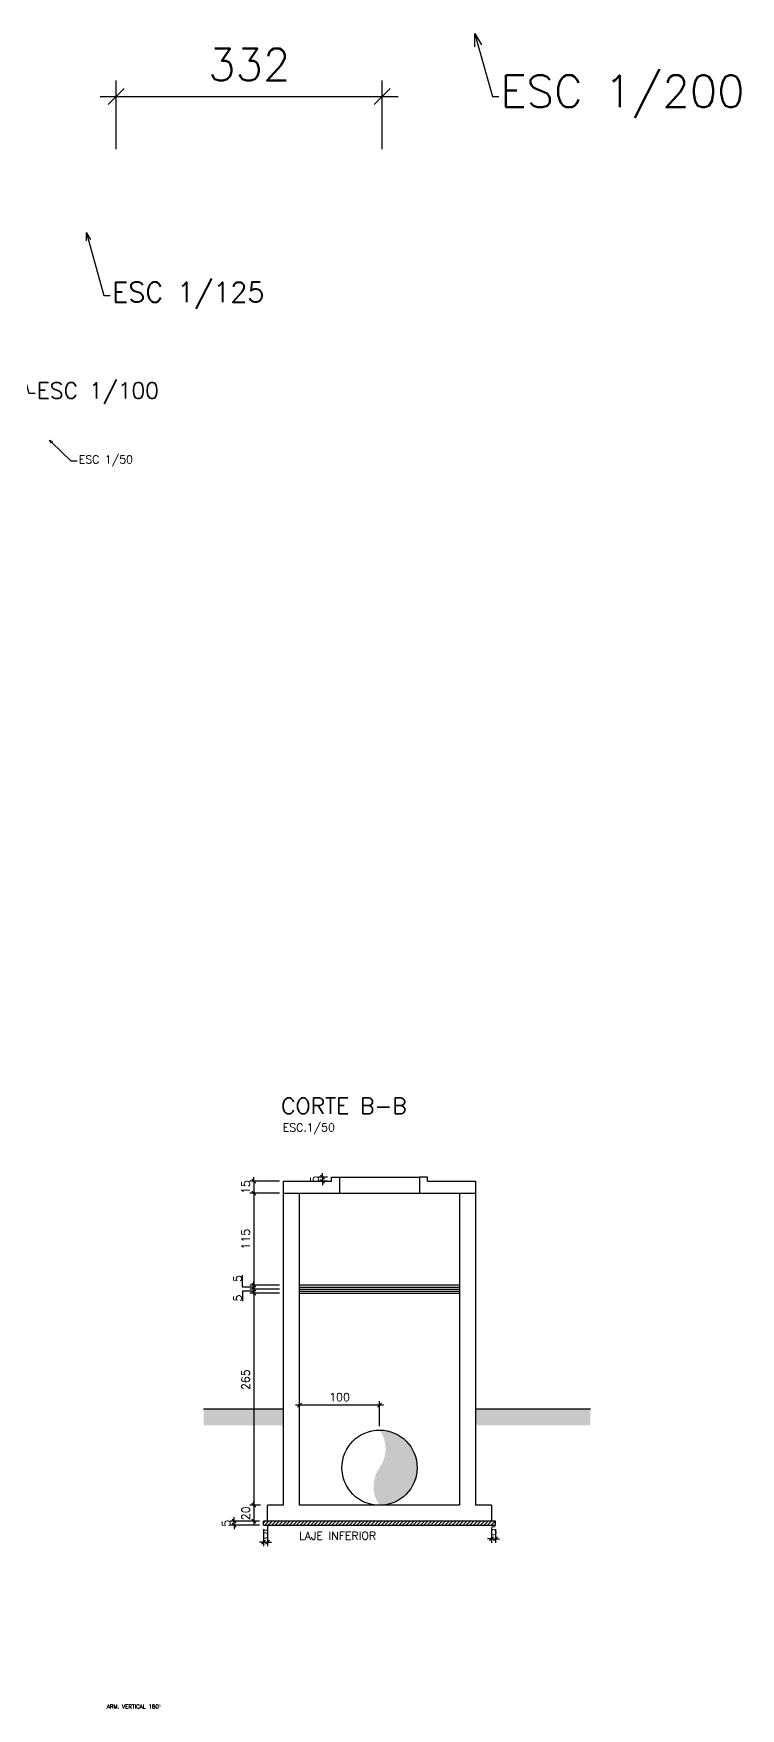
# Model space of a CAD drawing. Header units: inches. Extents: x 204712 to 217368, y 8428740 to 8432917.
# Drawn here: x 208355 to 209238, y 8430812 to 8432904 of the extents above; entities that cross this region are included whole.
import ezdxf
from ezdxf import colors
from ezdxf.entities.mleader import LeaderData, LeaderLine
from ezdxf.math import Vec2, Vec3

# ---------------------------------------------------------------- set-up
doc = ezdxf.new("R2010")
doc.units = ezdxf.units.IN
doc.header["$LTSCALE"] = 10
doc.header["$MEASUREMENT"] = 0
doc.linetypes.add('DASHDOT', pattern=[1, 0.5, -0.25, 0, -0.25])
for name, color, linetype in [('01', 1, 'Continuous'), ('02', 2, 'Continuous'), ('05', 5, 'Continuous'), ('1', 1, 'Continuous'), ('3', 3, 'Continuous'), ('4', 4, 'Continuous'), ('ARQ-PAREDE-G', 4, 'Continuous'), ('BAR-EIXOS', 80, 'DASHDOT'), ('LAYER1', 1, 'Continuous'), ('Layer2', 2, 'Continuous'), ('LAYER5', 5, 'Continuous'), ('Layer8', 8, 'Continuous')]:
    doc.layers.add(name, color=color, linetype=linetype)
doc.styles.add('RL_R60E50', font='romans.shx', dxfattribs={"height": 0.15})
doc.styles.add('ROMANS', font='romans')
doc.styles.add('STYLE-ROMANS', font='romans.shx')
doc.dimstyles.new('1-200', dxfattribs={"dimscale": 4, "dimtxt": 10, "dimasz": 5, "dimexe": 5, "dimexo": 5, "dimgap": 5, "dimtad": 1, "dimdec": 0, "dimzin": 12, "dimdsep": 46, "dimtxsty": 'STYLE-ROMANS', "dimblk1": 'OBLIQUE', "dimblk2": 'OBLIQUE', "dimsah": 1, "dimcen": 0, "dimdle": 5, "dimclrd": 1, "dimclre": 1, "dimclrt": 3, "dimadec": 1, "dimazin": 3, "dimtfac": 1, "dimtdec": 0, "dimtix": 1, "dimtmove": 1, "dimatfit": 3, "dimldrblk": 'OPEN30', "dimfxl": 0, "dimtolj": 1, "dimtzin": 0, "dimarcsym": 0})
doc.dimstyles.new('1-50', dxfattribs={"dimtxt": 10, "dimasz": 5, "dimexe": 5, "dimexo": 5, "dimgap": 5, "dimtad": 1, "dimdec": 0, "dimzin": 12, "dimdsep": 46, "dimtxsty": 'STYLE-ROMANS', "dimblk1": 'OBLIQUE', "dimblk2": 'OBLIQUE', "dimsah": 1, "dimcen": 0, "dimdle": 5, "dimclrd": 1, "dimclre": 1, "dimclrt": 3, "dimadec": 1, "dimazin": 3, "dimtfac": 1, "dimtdec": 0, "dimtix": 1, "dimtmove": 1, "dimatfit": 3, "dimldrblk": 'OPEN30', "dimfxl": 0, "dimtolj": 1, "dimtzin": 0, "dimarcsym": 0})

# ---------------------------------------------------------------- blocks, each defined once
blk = doc.blocks.new('_Oblique')
at = {"layer": 'BAR-EIXOS', "color": 0, "lineweight": -2}
blk.add_line((-0.5, -0.5), (0.5, 0.5), dxfattribs=at)
blk = doc.blocks.new('*D51')
at = {"layer": '05', "color": 1, "lineweight": -2}
for p, q in [((208662.2, 8431470.4), (208624.9, 8431470.4)), ((208662.2, 8431455.4), (208624.9, 8431455.4)), ((208629.9, 8431470.4), (208629.9, 8431475.4)), ((208629.9, 8431470.4), (208629.9, 8431455.4)), ((208629.9, 8431455.4), (208629.9, 8431450.4))]:
    blk.add_line(p, q, dxfattribs=at)
at = {"layer": 'Defpoints', "color": 0}
for p in [(208629.9, 8431455.4), (208667.2, 8431470.4, 0.8), (208667.2, 8431455.4, 0.8)]:
    blk.add_point(p, dxfattribs=at)
at = {"layer": '05', "color": 1, "lineweight": -2, "xscale": 5, "yscale": 5, "zscale": 5}
for p, rotation in [((208629.9, 8431470.4), 270), ((208629.9, 8431455.4), 90)]:
    blk.add_blockref('_Oblique', p, dxfattribs=dict(at, rotation=rotation))
at = {"layer": '05', "color": 3, "insert": (208619.9, 8431462.9), "char_height": 10, "attachment_point": 5, "rotation": 90, "style": 'ROMANS'}
blk.add_mtext('\\A1;15', dxfattribs=at)
blk = doc.blocks.new('_Open30')
at = {"layer": 'Layer8', "color": 0, "lineweight": -2}
for p, q in [((-1, 0.27), (0, 0)), ((0, 0), (-1, -0.27)), ((0, 0), (-1, 0))]:
    blk.add_line(p, q, dxfattribs=at)
blk = doc.blocks.new('*D52')
at = {"layer": '05', "color": 1, "lineweight": -2}
for p, q in [((208715.9, 8431475.4), (208715.9, 8431480.4)), ((208722.2, 8431475.4), (208710.9, 8431475.4)), ((208722.2, 8431470.4), (208710.9, 8431470.4)), ((208715.9, 8431475.4), (208715.9, 8431470.4)), ((208715.9, 8431470.4), (208715.9, 8431465.4))]:
    blk.add_line(p, q, dxfattribs=at)
at = {"layer": 'Defpoints', "color": 0}
for p in [(208715.9, 8431470.4), (208727.2, 8431475.4, 0.8), (208727.2, 8431470.4, 0.8)]:
    blk.add_point(p, dxfattribs=at)
at = {"layer": '05', "color": 1, "lineweight": -2, "xscale": 5, "yscale": 5, "zscale": 5}
for p, rotation in [((208715.9, 8431475.4), 270), ((208715.9, 8431470.4), 90)]:
    blk.add_blockref('_Oblique', p, dxfattribs=dict(at, rotation=rotation))
at = {"layer": '05', "color": 3, "insert": (208705.9, 8431472.9), "char_height": 10, "attachment_point": 5, "rotation": 90, "style": 'ROMANS'}
blk.add_mtext('\\A1;5', dxfattribs=at)
blk = doc.blocks.new('*D33')
at = {"layer": '05', "color": 1, "lineweight": -2}
for p, q in [((208662.2, 8431455.4), (208624.9, 8431455.4)), ((208629.9, 8431460.4), (208629.9, 8431335.4)), ((208662.2, 8431340.4), (208624.9, 8431340.4))]:
    blk.add_line(p, q, dxfattribs=at)
at = {"layer": 'Defpoints', "color": 0}
for p in [(208667.2, 8431455.4, 0.8), (208629.9, 8431340.4), (208667.2, 8431340.4, 0.8)]:
    blk.add_point(p, dxfattribs=at)
at = {"layer": '05', "color": 1, "lineweight": -2, "xscale": 5, "yscale": 5, "zscale": 5}
for p, rotation in [((208629.9, 8431455.4), 90), ((208629.9, 8431340.4), 270)]:
    blk.add_blockref('_Oblique', p, dxfattribs=dict(at, rotation=rotation))
at = {"layer": '05', "color": 3, "insert": (208619.9, 8431397.9), "char_height": 10, "attachment_point": 5, "rotation": 90, "style": 'ROMANS'}
blk.add_mtext('\\A1;115', dxfattribs=at)
blk = doc.blocks.new('*D34')
at = {"layer": '05', "color": 1, "lineweight": -2}
for p, q in [((208662.2, 8431340.4), (208624.9, 8431340.4)), ((208662.2, 8431335.4), (208624.9, 8431335.4)), ((208629.9, 8431340.4), (208629.9, 8431345.4)), ((208629.9, 8431340.4), (208629.9, 8431335.4)), ((208629.9, 8431335.4), (208629.9, 8431330.4))]:
    blk.add_line(p, q, dxfattribs=at)
at = {"layer": 'Defpoints', "color": 0}
for p in [(208629.9, 8431335.4), (208667.2, 8431340.4, 0.8), (208667.2, 8431335.4, 0.8)]:
    blk.add_point(p, dxfattribs=at)
at = {"layer": '05', "color": 1, "lineweight": -2, "xscale": 5, "yscale": 5, "zscale": 5}
for p, rotation in [((208629.9, 8431340.4), 270), ((208629.9, 8431335.4), 90)]:
    blk.add_blockref('_Oblique', p, dxfattribs=dict(at, rotation=rotation))
at = {"layer": '05', "color": 3, "insert": (208609.9, 8431348.8), "char_height": 10, "attachment_point": 5, "rotation": 90, "style": 'ROMANS'}
blk.add_mtext('\\A1;5', dxfattribs=at)
blk = doc.blocks.new('*D35')
at = {"layer": '05', "color": 1, "lineweight": -2}
for p, q in [((208662.2, 8431335.4), (208624.9, 8431335.4)), ((208662.2, 8431330.4), (208624.9, 8431330.4)), ((208629.9, 8431335.4), (208629.9, 8431340.4)), ((208629.9, 8431335.4), (208629.9, 8431330.4)), ((208629.9, 8431330.4), (208629.9, 8431325.4))]:
    blk.add_line(p, q, dxfattribs=at)
at = {"layer": 'Defpoints', "color": 0}
for p in [(208629.9, 8431330.4), (208667.2, 8431335.4, 0.8), (208667.2, 8431330.4, 0.8)]:
    blk.add_point(p, dxfattribs=at)
at = {"layer": '05', "color": 1, "lineweight": -2, "xscale": 5, "yscale": 5, "zscale": 5}
for p, rotation in [((208629.9, 8431335.4), 270), ((208629.9, 8431330.4), 90)]:
    blk.add_blockref('_Oblique', p, dxfattribs=dict(at, rotation=rotation))
at = {"layer": '05', "color": 3, "insert": (208609.9, 8431324.3), "char_height": 10, "attachment_point": 5, "rotation": 90, "style": 'ROMANS'}
blk.add_mtext('\\A1;5', dxfattribs=at)
blk = doc.blocks.new('*D36')
at = {"layer": '05', "color": 1, "lineweight": -2}
for p, q in [((208629.9, 8431335.4), (208629.9, 8431060.4)), ((208638.5, 8431065.4), (208624.9, 8431065.4))]:
    blk.add_line(p, q, dxfattribs=at)
at = {"layer": 'Defpoints', "color": 0}
for p in [(208629.9, 8431330.4), (208629.9, 8431065.4), (208643.5, 8431065.4)]:
    blk.add_point(p, dxfattribs=at)
at = {"layer": '05', "color": 1, "lineweight": -2, "xscale": 5, "yscale": 5, "zscale": 5}
for p, rotation in [((208629.9, 8431330.4), 90), ((208629.9, 8431065.4), 270)]:
    blk.add_blockref('_Oblique', p, dxfattribs=dict(at, rotation=rotation))
at = {"layer": '05', "color": 3, "insert": (208619.9, 8431222.3), "char_height": 10, "attachment_point": 5, "rotation": 90, "style": 'ROMANS'}
blk.add_mtext('\\A1;265', dxfattribs=at)
blk = doc.blocks.new('*D37')
at = {"layer": '05', "color": 1, "lineweight": -2}
for p, q in [((208629.9, 8431065.4), (208629.9, 8431070.4)), ((208629.9, 8431065.4), (208629.9, 8431045.4)), ((208632.2, 8431045.4), (208624.9, 8431045.4)), ((208629.9, 8431045.4), (208629.9, 8431040.4))]:
    blk.add_line(p, q, dxfattribs=at)
at = {"layer": 'Defpoints', "color": 0}
for p in [(208629.9, 8431065.4), (208629.9, 8431045.4), (208637.2, 8431045.4)]:
    blk.add_point(p, dxfattribs=at)
at = {"layer": '05', "color": 1, "lineweight": -2, "xscale": 5, "yscale": 5, "zscale": 5}
for p, rotation in [((208629.9, 8431065.4), 270), ((208629.9, 8431045.4), 90)]:
    blk.add_blockref('_Oblique', p, dxfattribs=dict(at, rotation=rotation))
at = {"layer": '05', "color": 3, "insert": (208619.9, 8431055.4), "char_height": 10, "attachment_point": 5, "rotation": 90, "style": 'ROMANS'}
blk.add_mtext('\\A1;20', dxfattribs=at)
blk = doc.blocks.new('*D53')
at = {"layer": '05', "color": 1, "lineweight": -2}
for p, q in [((208637.2, 8431045.4), (208600.4, 8431045.4)), ((208637.2, 8431040.4), (208600.4, 8431040.4)), ((208605.4, 8431045.4), (208605.4, 8431050.4)), ((208605.4, 8431040.4), (208605.4, 8431045.4)), ((208605.4, 8431040.4), (208605.4, 8431035.4))]:
    blk.add_line(p, q, dxfattribs=at)
at = {"layer": 'Defpoints', "color": 0}
for p in [(208605.4, 8431045.4), (208642.2, 8431045.4), (208642.2, 8431040.4, 0.8)]:
    blk.add_point(p, dxfattribs=at)
at = {"layer": '05', "color": 1, "lineweight": -2, "xscale": 5, "yscale": 5, "zscale": 5}
for p, rotation in [((208605.4, 8431045.4), 270), ((208605.4, 8431040.4), 90)]:
    blk.add_blockref('_Oblique', p, dxfattribs=dict(at, rotation=rotation))
at = {"layer": '05', "color": 3, "insert": (208595.4, 8431042.9), "char_height": 10, "attachment_point": 5, "rotation": 90, "style": 'ROMANS'}
blk.add_mtext('\\A1;5', dxfattribs=at)
blk = doc.blocks.new('*D38')
at = {"layer": '05', "color": 1, "lineweight": -2}
for p, q in [((208647.2, 8431040.4), (208647.2, 8431014.3)), ((208642.2, 8431019.3), (208637.2, 8431019.3)), ((208642.2, 8431035.4), (208642.2, 8431014.3)), ((208642.2, 8431019.3), (208647.2, 8431019.3)), ((208647.2, 8431019.3), (208652.2, 8431019.3))]:
    blk.add_line(p, q, dxfattribs=at)
at = {"layer": 'Defpoints', "color": 0}
for p in [(208642.2, 8431040.4, 0.8), (208647.2, 8431045.4, 0.8), (208647.2, 8431019.3)]:
    blk.add_point(p, dxfattribs=at)
at = {"layer": '05', "color": 1, "lineweight": -2, "xscale": 5, "yscale": 5, "zscale": 5}
blk.add_blockref('_Oblique', (208642.2, 8431019.3), dxfattribs=at)
at = {"layer": '05', "color": 1, "lineweight": -2, "xscale": 5, "yscale": 5, "zscale": 5, "rotation": 180}
blk.add_blockref('_Oblique', (208647.2, 8431019.3), dxfattribs=at)
at = {"layer": '05', "color": 3, "insert": (208644.7, 8431029.3), "char_height": 10, "attachment_point": 5, "style": 'ROMANS'}
blk.add_mtext('\\A1;5', dxfattribs=at)
blk = doc.blocks.new('*D54')
at = {"layer": '05', "color": 1, "lineweight": -2}
for p, q in [((208927.2, 8431023.3), (208922.2, 8431023.3)), ((208927.2, 8431035.4), (208927.2, 8431018.3)), ((208927.2, 8431023.3), (208932.2, 8431023.3)), ((208932.2, 8431035.4), (208932.2, 8431018.3)), ((208932.2, 8431023.3), (208937.2, 8431023.3))]:
    blk.add_line(p, q, dxfattribs=at)
at = {"layer": 'Defpoints', "color": 0}
for p in [(208927.2, 8431040.4, 0.8), (208932.2, 8431040.4, 0.8), (208932.2, 8431023.3)]:
    blk.add_point(p, dxfattribs=at)
at = {"layer": '05', "color": 1, "lineweight": -2, "xscale": 5, "yscale": 5, "zscale": 5}
blk.add_blockref('_Oblique', (208927.2, 8431023.3), dxfattribs=at)
at = {"layer": '05', "color": 1, "lineweight": -2, "xscale": 5, "yscale": 5, "zscale": 5, "rotation": 180}
blk.add_blockref('_Oblique', (208932.2, 8431023.3), dxfattribs=at)
at = {"layer": '05', "color": 3, "insert": (208929.7, 8431033.3), "char_height": 10, "attachment_point": 5, "style": 'ROMANS'}
blk.add_mtext('\\A1;5', dxfattribs=at)
blk = doc.blocks.new('*D56')
at = {"layer": '1', "color": 1, "lineweight": -2}
for p, q in [((208792.2, 8431190.6), (208682.2, 8431190.6)), ((208687.2, 8431164.4), (208687.2, 8431195.6)), ((208787.2, 8431164.4), (208787.2, 8431195.6))]:
    blk.add_line(p, q, dxfattribs=at)
at = {"layer": 'Defpoints', "color": 0}
for p in [(208687.2, 8431190.6), (208687.2, 8431159.4), (208787.2, 8431159.4)]:
    blk.add_point(p, dxfattribs=at)
at = {"layer": '1', "color": 1, "lineweight": -2, "xscale": 5, "yscale": 5, "zscale": 5, "rotation": 180}
blk.add_blockref('_Oblique', (208687.2, 8431190.6), dxfattribs=at)
at = {"layer": '1', "color": 1, "lineweight": -2, "xscale": 5, "yscale": 5, "zscale": 5}
blk.add_blockref('_Oblique', (208787.2, 8431190.6), dxfattribs=at)
at = {"layer": '1', "color": 3, "insert": (208737.2, 8431200.6), "char_height": 10, "attachment_point": 5, "style": 'ROMANS'}
blk.add_mtext('\\A1;100', dxfattribs=at)
blk = doc.blocks.new('*D43')
at = {"layer": '1', "color": 1, "lineweight": -2}
for p, q in [((208458.3, 8432759.5), (208458.3, 8432845.3)), ((208790.5, 8432759.5), (208790.5, 8432845.3)), ((208438.3, 8432825.3), (208810.5, 8432825.3))]:
    blk.add_line(p, q, dxfattribs=at)
at = {"layer": 'Defpoints', "color": 0}
for p in [(208790.5, 8432825.3), (208458.3, 8432739.5), (208790.5, 8432739.5)]:
    blk.add_point(p, dxfattribs=at)
at = {"layer": '1', "color": 1, "lineweight": -2, "xscale": 20, "yscale": 20, "zscale": 20, "rotation": 180}
blk.add_blockref('_Oblique', (208458.3, 8432825.3), dxfattribs=at)
at = {"layer": '1', "color": 1, "lineweight": -2, "xscale": 20, "yscale": 20, "zscale": 20}
blk.add_blockref('_Oblique', (208790.5, 8432825.3), dxfattribs=at)
at = {"layer": '1', "color": 3, "insert": (208624.4, 8432865.3), "char_height": 40, "attachment_point": 5, "style": 'ROMANS'}
blk.add_mtext('\\A1;332', dxfattribs=at)

msp = doc.modelspace()

# ---------------------------------------------------------------- hatches: boundary and pattern name
at = {"layer": 'LAYER1'}
h = msp.add_hatch(dxfattribs=at)
h.set_pattern_fill('AR-PARQ1', color=256, scale=2, angle=45)
h.set_pattern_definition([(135, (-372332.244, -158060.432), (-33.9411255, 4e-15), [24, -24]), (135, (-372329.415, -158057.603), (-33.9411255, 4e-15), [24, -24]), (135, (-372326.587, -158054.775), (-33.9411255, 4e-15), [24, -24]), (135, (-372323.758, -158051.947), (-33.9411255, 4e-15), [24, -24]), (135, (-372320.93, -158049.118), (-33.9411255, 4e-15), [24, -24]), (135, (-372318.101, -158046.29), (-33.9411255, 4e-15), [24, -24]), (135, (-372315.273, -158043.461), (-33.9411255, 4e-15), [24, -24]), (45, (-372349.214, -158043.461), (33.9411255, -4e-15), [24, -24]), (45, (-372352.043, -158040.633), (33.9411255, -4e-15), [24, -24]), (45, (-372354.87, -158037.804), (33.9411255, -4e-15), [24, -24]), (45, (-372357.7, -158034.976), (33.9411255, -4e-15), [24, -24]), (45, (-372360.528, -158032.148), (33.9411255, -4e-15), [24, -24]), (45, (-372363.356, -158029.32), (33.9411255, -4e-15), [24, -24]), (45, (-372366.185, -158026.49), (33.9411255, -4e-15), [24, -24])])
h.paths.add_polyline_path([(207650.5, 8431185.4), (207433.4, 8431185.4), (207433.4, 8431165.4), (207650.5, 8431165.4)])
h.paths.add_polyline_path([(208327.7, 8431185.4), (208110.5, 8431185.4), (208110.5, 8431165.4), (208327.7, 8431165.4)])
h.paths.add_polyline_path([(208667.2, 8431185.4), (208567.3, 8431185.4), (208567.3, 8431165.4), (208667.2, 8431165.4)])
h.paths.add_polyline_path([(209050.6, 8431185.4), (208907.2, 8431185.4), (208907.2, 8431165.4), (209050.6, 8431165.4)])
msp.add_hatch(color=256, dxfattribs=at).paths.add_polyline_path([(208787.2, 8431159.4, -0.321647), (208787.2, 8431112.4, 0.321647), (208787.2, 8431065.4, 0.414214), (208834.2, 8431112.4, 0.414214)])
h = msp.add_hatch(dxfattribs=at)
h.set_pattern_fill('ANSI31', color=256, scale=25)
h.set_pattern_definition([(45, (-373665.5723, -158210.1946), (-2.2097086912, 2.2097086912), [])])
h.paths.add_polyline_path([(208932.2, 8431045.4), (208642.2, 8431045.4), (208642.2, 8431040.4), (208932.2, 8431040.4)])

# ---------------------------------------------------------------- linework, layer by layer
at = {"layer": '01', "linetype": 'ByBlock'}
for p, q in [((208687.2, 8431337.9), (208887.2, 8431337.9)), ((208687.2, 8431335.4), (208887.2, 8431335.4)), ((208687.2, 8431332.8), (208887.2, 8431332.8))]:
    msp.add_line(p, q, dxfattribs=at)
at = {"layer": '01', "linetype": 'ByBlock', "flags": 128}
for points in [[(208737.2, 8431475.4), (208837.2, 8431475.4)], [(208737.2, 8431455.4), (208837.2, 8431455.4)]]:
    msp.add_lwpolyline(points, dxfattribs=at)
at = {"layer": '02', "linetype": 'ByBlock'}
for p, q in [((208887.2, 8431340.4), (208687.2, 8431340.4)), ((208687.2, 8431330.4), (208887.2, 8431330.4))]:
    msp.add_line(p, q, dxfattribs=at)
at = {"layer": '1'}
for p, q in [((208642.2, 8431040.4), (208642.2, 8431045.4)), ((208932.2, 8431045.4), (208642.2, 8431045.4)), ((208642.2, 8431040.4), (208932.2, 8431040.4)), ((208932.2, 8431040.4), (208932.2, 8431045.4))]:
    msp.add_line(p, q, dxfattribs=at)
at = {"layer": '4', "flags": 128}
for points in [[(208727.2, 8431470.4), (208727.2, 8431475.4), (208737.2, 8431475.4), (208737.2, 8431455.4)], [(208847.2, 8431470.4), (208847.2, 8431475.4), (208837.2, 8431475.4), (208837.2, 8431455.4)]]:
    msp.add_lwpolyline(points, dxfattribs=at)
at = {"layer": 'ARQ-PAREDE-G'}
for p, q in [((208667.2, 8431065.4), (208667.2, 8431470.4)), ((208667.2, 8431470.4), (208727.2, 8431470.4)), ((208667.2, 8431455.4), (208737.2, 8431455.4)), ((208687.2, 8431065.4), (208687.2, 8431455.4)), ((208837.2, 8431455.4), (208907.2, 8431455.4)), ((208847.2, 8431470.4), (208907.2, 8431470.4)), ((208887.2, 8431455.4), (208887.2, 8431065.4)), ((208907.2, 8431470.4), (208907.2, 8431065.4)), ((208647.2, 8431045.4), (208647.2, 8431065.4)), ((208667.2, 8431065.4), (208647.2, 8431065.4)), ((208887.2, 8431065.4), (208687.2, 8431065.4)), ((208927.2, 8431065.4), (208907.2, 8431065.4)), ((208927.2, 8431065.4), (208927.2, 8431045.4)), ((208927.2, 8431045.4), (208647.2, 8431045.4))]:
    msp.add_line(p, q, dxfattribs=at)
at = {"layer": 'LAYER1'}
for p, q in [((208615.9, 8431337.9), (208615.9, 8431352.8)), ((208629.9, 8431337.9), (208615.9, 8431337.9)), ((208629.9, 8431332.9), (208615.9, 8431332.9)), ((208615.9, 8431332.9), (208615.9, 8431320.3)), ((208667.2, 8431185.4), (208567.3, 8431185.4)), ((209050.6, 8431185.4), (208907.2, 8431185.4))]:
    msp.add_line(p, q, dxfattribs=at)
at = {"layer": 'Layer2'}
msp.add_circle((208787.2, 8431112.4), 47, dxfattribs=at)

# ---------------------------------------------------------------- texts
at = {"layer": '3', "linetype": 'Continuous'}
for s, height, style, p in [('ESC.1/50', 10, 'ROMANS', (208666.2, 8431532.4)), ('LAJE INFERIOR', 10, 'ROMANS', (208686.5, 8431022.4, -1.2)), ('ARM. VERTICAL 180º', 5, 'RL_R60E50', (208446.4, 8430811.5))]:
    msp.add_text(s, height=height, dxfattribs=dict(at, style=style)).set_placement(p)
at = {"layer": 'LAYER5', "linetype": 'Continuous', "style": 'ROMANS'}
msp.add_text('CORTE B-B', height=20, dxfattribs=at).set_placement((208664.3, 8431554.3))

# ---------------------------------------------------------------- dimensions: what is measured, and where the dimension line sits
at = {"layer": '05'}
for base, p1, p2, picture, middle in [((208715.9, 8431470.4, -0.8), (208727.2, 8431475.4), (208727.2, 8431470.4), '*D52', (208705.9, 8431472.9, -0.8)), ((208629.9, 8431455.4, -0.8), (208667.2, 8431470.4), (208667.2, 8431455.4), '*D51', (208619.9, 8431462.9, -0.8)), ((208629.9, 8431340.4, -0.8), (208667.2, 8431455.4), (208667.2, 8431340.4), '*D33', (208619.9, 8431397.9, -0.8)), ((208629.9, 8431045.4, -0.8), (208629.9, 8431065.4, -0.8), (208637.2, 8431045.4, -0.8), '*D37', (208619.9, 8431055.4, -0.8)), ((208605.4, 8431045.4, -0.8), (208642.2, 8431040.4), (208642.2, 8431045.4, -0.8), '*D53', (208595.4, 8431042.9, -0.8))]:
    dim = msp.add_linear_dim(base=base, p1=p1, p2=p2, angle=90, dimstyle='1-50', override={"dimtxsty": 'ROMANS'}, dxfattribs=at)
    dim.commit()
    dim.dimension.update_dxf_attribs({"geometry": picture, "text_midpoint": middle})
for base, p1, p2, picture, middle in [((208629.9, 8431335.4, -0.8), (208667.2, 8431340.4), (208667.2, 8431335.4), '*D34', (208619.9, 8431348.8, -0.8)), ((208629.9, 8431330.4, -0.8), (208667.2, 8431335.4), (208667.2, 8431330.4), '*D35', (208619.9, 8431324.3, -0.8)), ((208629.9, 8431065.4, -0.8), (208629.9, 8431330.4, -0.8), (208643.5, 8431065.4, -0.8), '*D36', (208629.9, 8431222.3, -0.8))]:
    dim = msp.add_linear_dim(base=base, p1=p1, p2=p2, angle=90, dimstyle='1-50', override={"dimtxsty": 'ROMANS'}, dxfattribs=at)
    dim.commit()
    dim.dimension.update_dxf_attribs({"geometry": picture, "text_midpoint": middle, "dimtype": 160})
for base, p1, p2, picture, middle in [((208647.2, 8431019.3, -0.8), (208642.2, 8431040.4), (208647.2, 8431045.4), '*D38', (208644.7, 8431029.3, -0.8)), ((208932.2, 8431023.3, -0.8), (208927.2, 8431040.4), (208932.2, 8431040.4), '*D54', (208929.7, 8431033.3, -0.8))]:
    dim = msp.add_linear_dim(base=base, p1=p1, p2=p2, dimstyle='1-50', override={"dimtxsty": 'ROMANS'}, dxfattribs=at)
    dim.commit()
    dim.dimension.update_dxf_attribs({"geometry": picture, "text_midpoint": middle})
at = {"layer": '1'}
for base, p1, p2, dimstyle, picture, middle in [((208790.5, 8432825.3), (208458.3, 8432739.5), (208790.5, 8432739.5), '1-200', '*D43', (208624.4, 8432865.3)), ((208687.2, 8431190.6), (208787.2, 8431159.4), (208687.2, 8431159.4), '1-50', '*D56', (208737.2, 8431200.6))]:
    dim = msp.add_linear_dim(base=base, p1=p1, p2=p2, dimstyle=dimstyle, override={"dimtxsty": 'ROMANS'}, dxfattribs=at)
    dim.commit()
    dim.dimension.update_dxf_attribs({"geometry": picture, "text_midpoint": middle})

# ---------------------------------------------------------------- leaders
ml = msp.add_multileader_mtext('Standard', dxfattribs=at)
ml.set_content('ESC 1/200', color=3, style='ROMANS')
ml.set_leader_properties(color=1)
ml.set_arrow_properties(name='OPEN30')
ml.build(insert=Vec2(0, 0))
ml.multileader.update_dxf_attribs({"arrow_head_size": 16})
ctx = ml.context
ctx.base_point, ctx.char_height, ctx.arrow_head_size, ctx.plane_origin = Vec3(208936.2, 8432825.3), 40, 16, Vec3(208906.3, 8432904.2)
notes = []
notes.append((ctx, [(0, (1, 1, 0), (208928.2, 8432825.3), (1, 0), 8, [(0, [(208906.3, 8432904.2)], 0, [])])]))
ctx.mtext.insert, ctx.mtext.flow_direction = Vec3(208938.2, 8432852), 5
ml = msp.add_multileader_mtext('Standard', dxfattribs=at)
ml.set_content('ESC 1/125', color=3, style='ROMANS')
ml.set_leader_properties(color=1)
ml.set_arrow_properties(name='OPEN30')
ml.build(insert=Vec2(0, 0))
ml.multileader.update_dxf_attribs({"arrow_head_size": 10})
ctx = ml.context
ctx.base_point, ctx.char_height, ctx.arrow_head_size, ctx.plane_origin = Vec3(208450.8, 8432576.9), 25, 10, Vec3(208420.9, 8432655.7)
notes.append((ctx, [(0, (1, 1, 0), (208442.8, 8432576.9), (1, 0), 8, [(0, [(208420.9, 8432655.7)], 0, [])])]))
ctx.mtext.insert, ctx.mtext.flow_direction = Vec3(208452.8, 8432593.5), 5
ml = msp.add_multileader_mtext('Standard', dxfattribs=at)
ml.set_content('ESC 1/100', color=3, style='ROMANS')
ml.set_leader_properties(color=1)
ml.set_arrow_properties(name='OPEN30')
ml.build(insert=Vec2(0, 0))
ml.multileader.update_dxf_attribs({"arrow_head_size": 8})
ctx = ml.context
ctx.base_point, ctx.char_height, ctx.arrow_head_size, ctx.plane_origin = Vec3(208357, 8432454.7), 20, 8, Vec3(208327.1, 8432533.6)
notes.append((ctx, [(0, (1, 1, 0), (208349, 8432454.7), (1, 0), 8, [(0, [(208327.1, 8432533.6)], 0, [])])]))
ctx.mtext.insert, ctx.mtext.flow_direction = Vec3(208359, 8432468.1), 5
ml = msp.add_multileader_mtext('Standard', dxfattribs=at)
ml.set_content('ESC 1/50', color=3, style='ROMANS')
ml.set_leader_properties(color=1)
ml.set_arrow_properties(name='OPEN30')
ml.build(insert=Vec2(0, 0))
ctx = ml.context
ctx.base_point, ctx.char_height, ctx.plane_origin = Vec3(208409.4, 8432370.4), 10, Vec3(208379.5, 8432449.3)
notes.append((ctx, [(0, (1, 1, 0), (208401.4, 8432370.4), (1, 0), 8, [(0, [(208374.8, 8432396)], 0, [])])]))
ctx.mtext.insert, ctx.mtext.flow_direction = Vec3(208411.4, 8432377.1), 5
for ctx, leaders in notes:
    for number, flags, end, landing, length, lines in leaders:
        leader = LeaderData()
        leader.index, (leader.has_last_leader_line, leader.has_dogleg_vector, leader.attachment_direction) = number, flags
        leader.last_leader_point, leader.dogleg_vector, leader.dogleg_length = Vec3(end), Vec3(landing), length
        for number, points, colour, breaks in lines:
            line = LeaderLine()
            line.index, line.vertices, line.color, line.breaks = number, Vec3.list(points), colors.encode_raw_color(colour), breaks
            leader.lines.append(line)
        ctx.leaders.append(leader)

doc.saveas('drawing.dxf')
